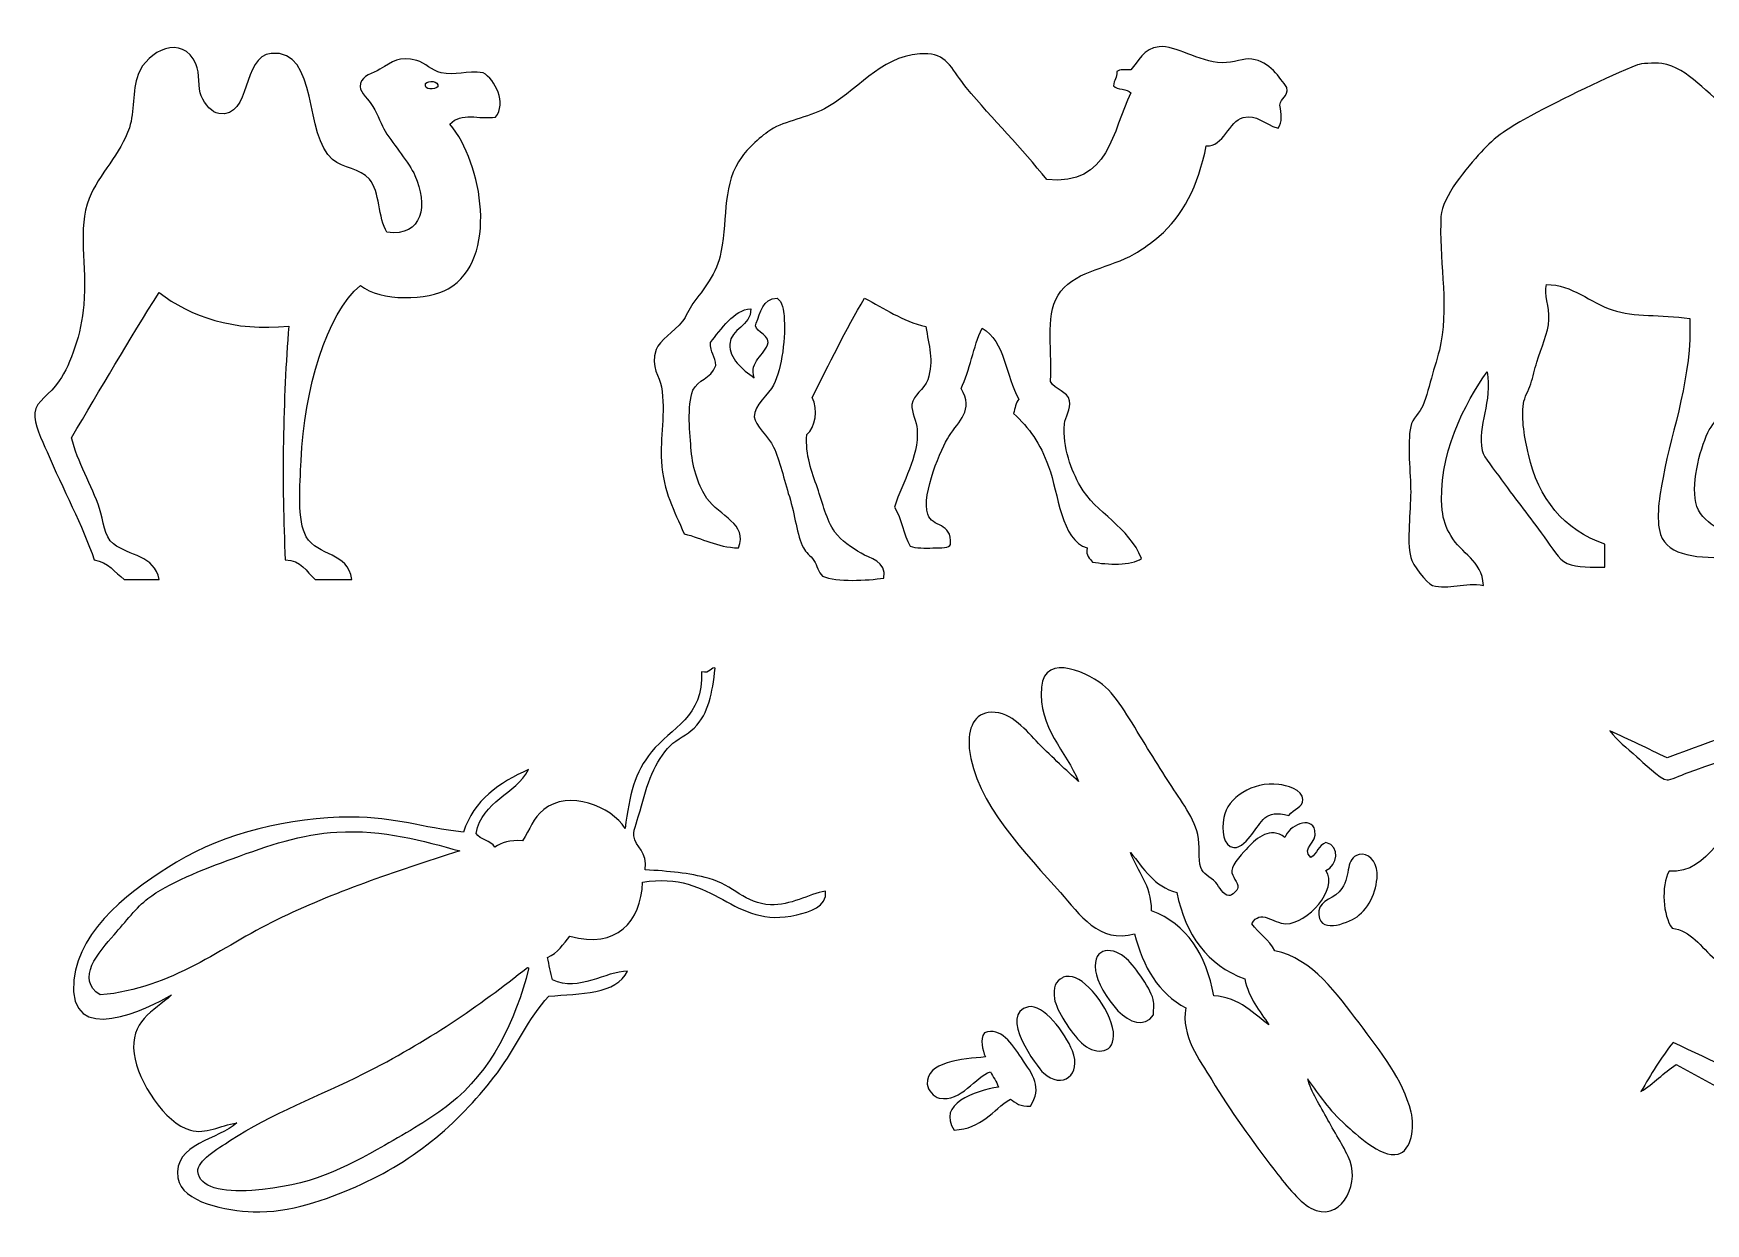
# Model space of a CAD drawing. Header units: centimetres. Extents: x -66 to 65, y -66 to 66.
# Drawn here: x 25.62 to 41.07, y -59.41 to -48.41 of the extents above; entities that cross this region are included whole.
import ezdxf

# ---------------------------------------------------------------- set-up
doc = ezdxf.new("R2010")
doc.units = ezdxf.units.CM
doc.header["$MEASUREMENT"] = 0
doc.layers.add('Layer 1', color=7, linetype='Continuous')

msp = doc.modelspace()

# ---------------------------------------------------------------- linework, layer by layer
at = {"layer": 'Layer 1'}
for points, knots in [([(28.88698, -50.24642), (29.22356, -50.29071), (29.26621, -49.99099), (29.14595, -49.72289), (29.14595, -49.72289), (29.09012, -49.59824), (28.95688, -49.44936), (28.87078, -49.31379), (28.87078, -49.31379), (28.83771, -49.26167), (28.80432, -49.16115), (28.75749, -49.08474), (28.75749, -49.08474), (28.69005, -48.97475), (28.62538, -48.95536), (28.64417, -48.87194), (28.64417, -48.87194), (28.66071, -48.79849), (28.75453, -48.77947), (28.82226, -48.74108), (28.82226, -48.74108), (28.94352, -48.67221), (28.99612, -48.61614), (29.16222, -48.65927), (29.16222, -48.65927), (29.244, -48.68049), (29.29766, -48.75375), (29.38878, -48.77383), (29.38878, -48.77383), (29.5175, -48.80206), (29.62172, -48.75317), (29.7774, -48.77383), (29.7774, -48.77383), (29.88625, -48.83688), (29.996, -49.05291), (29.89077, -49.18285), (29.89077, -49.18285), (29.7376, -49.20751), (29.57539, -49.12993), (29.46982, -49.24836), (29.46982, -49.24836), (29.77073, -49.60616), (29.92522, -50.4969), (29.4536, -50.77008), (29.4536, -50.77008), (29.27554, -50.87324), (28.82109, -50.89311), (28.64416, -50.73743), (28.64416, -50.73743), (28.32555, -51.0027), (28.12325, -51.70057), (28.09361, -52.35742), (28.09361, -52.35742), (28.08361, -52.58224), (28.05689, -52.91476), (28.14219, -53.06095), (28.14219, -53.06095), (28.24842, -53.24267), (28.52975, -53.20163), (28.56314, -53.45372), (28.56314, -53.45372), (28.44979, -53.45372), (28.3365, -53.45372), (28.22315, -53.45372), (28.22315, -53.45372), (28.14235, -53.3826), (28.09768, -53.27507), (27.94793, -53.27364), (27.94793, -53.27364), (27.91248, -52.57043), (27.92639, -51.78068), (27.98034, -51.11374), (27.98034, -51.11374), (27.47538, -51.16713), (27.06491, -51.02436), (26.78236, -50.80285), (26.78236, -50.80285), (26.50362, -51.24111), (26.24047, -51.69503), (25.97295, -52.14466), (25.97295, -52.14466), (26.02597, -52.3681), (26.16009, -52.58649), (26.23192, -52.79911), (26.23192, -52.79911), (26.27058, -52.91383), (26.26997, -53.05554), (26.36146, -53.12643), (26.36146, -53.12643), (26.50582, -53.2384), (26.73992, -53.23142), (26.78236, -53.45369), (26.78236, -53.45369), (26.67449, -53.45369), (26.56654, -53.45369), (26.45864, -53.45369), (26.45864, -53.45369), (26.37114, -53.38937), (26.3151, -53.29322), (26.18345, -53.27361), (26.18345, -53.27361), (26.07404, -52.96114), (25.89463, -52.61922), (25.74631, -52.27547), (25.74631, -52.27547), (25.69786, -52.16339), (25.62084, -52.01782), (25.63296, -51.91553), (25.63296, -51.91553), (25.64622, -51.80242), (25.77412, -51.74773), (25.85963, -51.62094), (25.85963, -51.62094), (25.96763, -51.46087), (26.06328, -51.18345), (26.0863, -50.91739), (26.0863, -50.91739), (26.11731, -50.55729), (26.02571, -50.2104), (26.13485, -49.93557), (26.13485, -49.93557), (26.22595, -49.70618), (26.42735, -49.52512), (26.50715, -49.28104), (26.50715, -49.28104), (26.5561, -49.13174), (26.53107, -48.942), (26.58811, -48.79013), (26.58811, -48.79013), (26.67148, -48.56812), (26.99985, -48.40995), (27.12238, -48.69197), (27.12238, -48.69197), (27.15924, -48.77685), (27.14289, -48.91769), (27.17098, -48.9865), (27.17098, -48.9865), (27.2049, -49.07003), (27.27396, -49.14186), (27.33285, -49.15009), (27.33285, -49.15009), (27.64294, -49.19367), (27.54047, -48.6196), (27.81847, -48.59383), (27.81847, -48.59383), (28.26117, -48.55269), (28.12041, -49.36517), (28.3851, -49.57562), (28.3851, -49.57562), (28.48387, -49.65412), (28.6404, -49.65687), (28.72514, -49.75567), (28.72514, -49.75567), (28.82319, -49.86984), (28.80652, -50.11561), (28.88698, -50.24642)], [0, 0, 0, 0, 0.025, 0.025, 0.025, 0.025, 0.05, 0.05, 0.05, 0.05, 0.075, 0.075, 0.075, 0.075, 0.1, 0.1, 0.1, 0.1, 0.125, 0.125, 0.125, 0.125, 0.15, 0.15, 0.15, 0.15, 0.175, 0.175, 0.175, 0.175, 0.2, 0.2, 0.2, 0.2, 0.225, 0.225, 0.225, 0.225, 0.25, 0.25, 0.25, 0.25, 0.275, 0.275, 0.275, 0.275, 0.3, 0.3, 0.3, 0.3, 0.325, 0.325, 0.325, 0.325, 0.35, 0.35, 0.35, 0.35, 0.375, 0.375, 0.375, 0.375, 0.4, 0.4, 0.4, 0.4, 0.425, 0.425, 0.425, 0.425, 0.45, 0.45, 0.45, 0.45, 0.475, 0.475, 0.475, 0.475, 0.5, 0.5, 0.5, 0.5, 0.525, 0.525, 0.525, 0.525, 0.55, 0.55, 0.55, 0.55, 0.575, 0.575, 0.575, 0.575, 0.6, 0.6, 0.6, 0.6, 0.625, 0.625, 0.625, 0.625, 0.65, 0.65, 0.65, 0.65, 0.675, 0.675, 0.675, 0.675, 0.7, 0.7, 0.7, 0.7, 0.725, 0.725, 0.725, 0.725, 0.75, 0.75, 0.75, 0.75, 0.775, 0.775, 0.775, 0.775, 0.8, 0.8, 0.8, 0.8, 0.825, 0.825, 0.825, 0.825, 0.85, 0.85, 0.85, 0.85, 0.875, 0.875, 0.875, 0.875, 0.9, 0.9, 0.9, 0.9, 0.925, 0.925, 0.925, 0.925, 0.95, 0.95, 0.95, 0.95, 1, 1, 1, 1]), ([(37.20337, -48.90906), (37.21739, -48.99963), (37.14418, -49.00185), (37.1386, -49.07265), (37.1386, -49.07265), (37.1513, -49.15385), (37.16429, -49.22587), (37.12249, -49.28543), (37.12249, -49.28543), (36.98663, -49.24741), (36.93096, -49.15446), (36.79864, -49.18722), (36.79864, -49.18722), (36.66757, -49.21974), (36.61782, -49.46059), (36.4587, -49.44905), (36.4587, -49.44905), (36.38425, -49.81619), (36.24164, -50.10117), (36.02161, -50.28352), (36.02161, -50.28352), (35.95877, -50.3357), (35.87228, -50.40213), (35.79494, -50.44719), (35.79494, -50.44719), (35.57624, -50.57464), (35.26776, -50.59684), (35.11496, -50.79083), (35.11496, -50.79083), (34.96026, -50.98731), (35.03918, -51.27261), (35.01791, -51.62533), (35.01791, -51.62533), (35.064, -51.70391), (35.17692, -51.71473), (35.19595, -51.80535), (35.19595, -51.80535), (35.2118, -51.8806), (35.15248, -51.95275), (35.14737, -52.01805), (35.14737, -52.01805), (35.13046, -52.23329), (35.2132, -52.45125), (35.29305, -52.59077), (35.29305, -52.59077), (35.43767, -52.84339), (35.74784, -52.96944), (35.85968, -53.26165), (35.85968, -53.26165), (35.76292, -53.33031), (35.54535, -53.31705), (35.40642, -53.29438), (35.40642, -53.29438), (35.38443, -53.2566), (35.34125, -53.24017), (35.35784, -53.16349), (35.35784, -53.16349), (35.11479, -53.09158), (35.09365, -52.66457), (35.0016, -52.4108), (35.0016, -52.4108), (34.9226, -52.19307), (34.82338, -52.05652), (34.67791, -51.91984), (34.67791, -51.91984), (34.69214, -51.87436), (34.6981, -51.82036), (34.72641, -51.78898), (34.72641, -51.78898), (34.60393, -51.58006), (34.60047, -51.25092), (34.38647, -51.13443), (34.38647, -51.13443), (34.30553, -51.3036), (34.27511, -51.52371), (34.19219, -51.69077), (34.19219, -51.69077), (34.31694, -51.89511), (34.16965, -51.98689), (34.07895, -52.13262), (34.07895, -52.13262), (34.01624, -52.23319), (33.82405, -52.66258), (33.88464, -52.8526), (33.88464, -52.8526), (33.92568, -52.98129), (34.10927, -52.91938), (34.09496, -53.13078), (34.09496, -53.13078), (34.09091, -53.16306), (34.00384, -53.16184), (33.93306, -53.16348), (33.93306, -53.16348), (33.86022, -53.16517), (33.77272, -53.16785), (33.72274, -53.1471), (33.72274, -53.1471), (33.66056, -53.04082), (33.64352, -52.889), (33.57701, -52.78716), (33.57701, -52.78716), (33.65363, -52.53546), (33.80093, -52.34012), (33.78743, -52.06715), (33.78743, -52.06715), (33.78402, -51.99857), (33.73105, -51.91065), (33.73893, -51.83813), (33.73893, -51.83813), (33.74867, -51.74844), (33.85207, -51.70417), (33.88464, -51.60895), (33.88464, -51.60895), (33.94555, -51.43065), (33.89197, -51.29322), (33.86842, -51.11815), (33.86842, -51.11815), (33.64294, -51.06785), (33.48639, -50.94792), (33.30179, -50.85632), (33.30179, -50.85632), (33.12484, -51.14646), (32.97622, -51.46539), (32.81609, -51.77263), (32.81609, -51.77263), (32.87835, -51.88807), (32.84236, -52.04753), (32.76751, -52.1163), (32.76751, -52.1163), (32.75119, -52.30423), (32.81572, -52.46428), (32.86464, -52.60721), (32.86464, -52.60721), (32.91398, -52.75138), (32.94806, -52.90352), (33.02662, -53.01623), (33.02662, -53.01623), (33.08562, -53.10113), (33.1832, -53.16027), (33.26945, -53.21258), (33.26945, -53.21258), (33.34655, -53.25944), (33.50456, -53.28574), (33.47993, -53.44168), (33.47993, -53.44168), (33.32433, -53.46621), (33.04533, -53.47867), (32.91325, -53.4253), (32.91325, -53.4253), (32.87131, -53.38725), (32.86504, -53.32582), (32.83229, -53.27806), (32.83229, -53.27806), (32.80022, -53.23118), (32.7571, -53.20689), (32.73516, -53.16355), (32.73516, -53.16355), (32.67573, -53.04563), (32.65854, -52.85684), (32.6057, -52.68899), (32.6057, -52.68899), (32.55556, -52.53019), (32.5173, -52.354), (32.45991, -52.23089), (32.45991, -52.23089), (32.41623, -52.13704), (32.28581, -52.02457), (32.28187, -51.95263), (32.28187, -51.95263), (32.276, -51.84651), (32.41914, -51.73919), (32.45991, -51.6581), (32.45991, -51.6581), (32.53979, -51.4998), (32.57236, -51.20886), (32.55701, -51.01998), (32.55701, -51.01998), (32.55341, -50.97558), (32.54143, -50.88441), (32.49232, -50.85634), (32.49232, -50.85634), (32.35569, -50.86007), (32.34354, -50.98969), (32.29798, -51.08542), (32.29798, -51.08542), (32.2653, -51.15755), (32.40519, -51.17977), (32.41135, -51.26544), (32.41135, -51.26544), (32.37934, -51.38501), (32.23024, -51.43914), (32.28186, -51.5927), (32.28186, -51.5927), (32.17134, -51.51557), (32.04979, -51.41075), (32.05519, -51.28181), (32.05519, -51.28181), (32.06135, -51.13362), (32.25598, -51.11589), (32.24942, -50.95452), (32.24942, -50.95452), (32.09337, -50.96053), (31.97362, -51.1447), (31.87707, -51.26543), (31.87707, -51.26543), (31.87188, -51.35798), (31.92459, -51.39187), (31.92573, -51.47813), (31.92573, -51.47813), (31.88234, -51.60542), (31.75579, -51.60645), (31.7152, -51.70718), (31.7152, -51.70718), (31.65808, -51.84886), (31.68713, -52.11723), (31.69903, -52.26355), (31.69903, -52.26355), (31.713, -52.43638), (31.77134, -52.60137), (31.84474, -52.7053), (31.84474, -52.7053), (31.95917, -52.86765), (32.22481, -52.94094), (32.13613, -53.16351), (32.13613, -53.16351), (31.93269, -53.15645), (31.80368, -53.07411), (31.63427, -53.03259), (31.63427, -53.03259), (31.53979, -52.81444), (31.44329, -52.65016), (31.42379, -52.36174), (31.42379, -52.36174), (31.40977, -52.15261), (31.46353, -51.91229), (31.42379, -51.67448), (31.42379, -51.67448), (31.40826, -51.58092), (31.31864, -51.49504), (31.37529, -51.33084), (31.37529, -51.33084), (31.40519, -51.24398), (31.53978, -51.16585), (31.61807, -51.06901), (31.61807, -51.06901), (31.6526, -51.02633), (31.67517, -50.96003), (31.71523, -50.90542), (31.71523, -50.90542), (31.80839, -50.77858), (31.93745, -50.62769), (31.97423, -50.43081), (31.97423, -50.43081), (32.03863, -50.08733), (31.98399, -49.79906), (32.16857, -49.54723), (32.16857, -49.54723), (32.23993, -49.44992), (32.37116, -49.33411), (32.45996, -49.28542), (32.45996, -49.28542), (32.60458, -49.20615), (32.80503, -49.18181), (32.96187, -49.08907), (32.96187, -49.08907), (33.28937, -48.89542), (33.47757, -48.58713), (33.88468, -48.59808), (33.88468, -48.59808), (34.06999, -48.60313), (34.1204, -48.76487), (34.24078, -48.90904), (34.24078, -48.90904), (34.48867, -49.20598), (34.75354, -49.47324), (34.98558, -49.75986), (34.98558, -49.75986), (35.56729, -49.81884), (35.58695, -49.30967), (35.7625, -48.95809), (35.7625, -48.95809), (35.72919, -48.91552), (35.6341, -48.93523), (35.60068, -48.89263), (35.60068, -48.89263), (35.60322, -48.84059), (35.63738, -48.82061), (35.63309, -48.76179), (35.63309, -48.76179), (35.65664, -48.73636), (35.71593, -48.74732), (35.76252, -48.74536), (35.76252, -48.74536), (35.82959, -48.67204), (35.87756, -48.54774), (36.02165, -48.53269), (36.02165, -48.53269), (36.17979, -48.51607), (36.37921, -48.67374), (36.60447, -48.67996), (36.60447, -48.67996), (36.71292, -48.68282), (36.80775, -48.63755), (36.87964, -48.6472), (36.87964, -48.6472), (37.04277, -48.669), (37.1387, -48.82151), (37.20337, -48.90906)], [0, 0, 0, 0, 0.01282051, 0.01282051, 0.01282051, 0.01282051, 0.02564103, 0.02564103, 0.02564103, 0.02564103, 0.03846154, 0.03846154, 0.03846154, 0.03846154, 0.05128205, 0.05128205, 0.05128205, 0.05128205, 0.06410256, 0.06410256, 0.06410256, 0.06410256, 0.07692308, 0.07692308, 0.07692308, 0.07692308, 0.08974359, 0.08974359, 0.08974359, 0.08974359, 0.1025641, 0.1025641, 0.1025641, 0.1025641, 0.11538462, 0.11538462, 0.11538462, 0.11538462, 0.12820513, 0.12820513, 0.12820513, 0.12820513, 0.14102564, 0.14102564, 0.14102564, 0.14102564, 0.15384615, 0.15384615, 0.15384615, 0.15384615, 0.16666667, 0.16666667, 0.16666667, 0.16666667, 0.17948718, 0.17948718, 0.17948718, 0.17948718, 0.19230769, 0.19230769, 0.19230769, 0.19230769, 0.20512821, 0.20512821, 0.20512821, 0.20512821, 0.21794872, 0.21794872, 0.21794872, 0.21794872, 0.23076923, 0.23076923, 0.23076923, 0.23076923, 0.24358974, 0.24358974, 0.24358974, 0.24358974, 0.25641026, 0.25641026, 0.25641026, 0.25641026, 0.26923077, 0.26923077, 0.26923077, 0.26923077, 0.28205128, 0.28205128, 0.28205128, 0.28205128, 0.29487179, 0.29487179, 0.29487179, 0.29487179, 0.30769231, 0.30769231, 0.30769231, 0.30769231, 0.32051282, 0.32051282, 0.32051282, 0.32051282, 0.33333333, 0.33333333, 0.33333333, 0.33333333, 0.34615385, 0.34615385, 0.34615385, 0.34615385, 0.35897436, 0.35897436, 0.35897436, 0.35897436, 0.37179487, 0.37179487, 0.37179487, 0.37179487, 0.38461538, 0.38461538, 0.38461538, 0.38461538, 0.3974359, 0.3974359, 0.3974359, 0.3974359, 0.41025641, 0.41025641, 0.41025641, 0.41025641, 0.42307692, 0.42307692, 0.42307692, 0.42307692, 0.43589744, 0.43589744, 0.43589744, 0.43589744, 0.44871795, 0.44871795, 0.44871795, 0.44871795, 0.46153846, 0.46153846, 0.46153846, 0.46153846, 0.47435897, 0.47435897, 0.47435897, 0.47435897, 0.48717949, 0.48717949, 0.48717949, 0.48717949, 0.5, 0.5, 0.5, 0.5, 0.51282051, 0.51282051, 0.51282051, 0.51282051, 0.52564103, 0.52564103, 0.52564103, 0.52564103, 0.53846154, 0.53846154, 0.53846154, 0.53846154, 0.55128205, 0.55128205, 0.55128205, 0.55128205, 0.56410256, 0.56410256, 0.56410256, 0.56410256, 0.57692308, 0.57692308, 0.57692308, 0.57692308, 0.58974359, 0.58974359, 0.58974359, 0.58974359, 0.6025641, 0.6025641, 0.6025641, 0.6025641, 0.61538462, 0.61538462, 0.61538462, 0.61538462, 0.62820513, 0.62820513, 0.62820513, 0.62820513, 0.64102564, 0.64102564, 0.64102564, 0.64102564, 0.65384615, 0.65384615, 0.65384615, 0.65384615, 0.66666667, 0.66666667, 0.66666667, 0.66666667, 0.67948718, 0.67948718, 0.67948718, 0.67948718, 0.69230769, 0.69230769, 0.69230769, 0.69230769, 0.70512821, 0.70512821, 0.70512821, 0.70512821, 0.71794872, 0.71794872, 0.71794872, 0.71794872, 0.73076923, 0.73076923, 0.73076923, 0.73076923, 0.74358974, 0.74358974, 0.74358974, 0.74358974, 0.75641026, 0.75641026, 0.75641026, 0.75641026, 0.76923077, 0.76923077, 0.76923077, 0.76923077, 0.78205128, 0.78205128, 0.78205128, 0.78205128, 0.79487179, 0.79487179, 0.79487179, 0.79487179, 0.80769231, 0.80769231, 0.80769231, 0.80769231, 0.82051282, 0.82051282, 0.82051282, 0.82051282, 0.83333333, 0.83333333, 0.83333333, 0.83333333, 0.84615385, 0.84615385, 0.84615385, 0.84615385, 0.85897436, 0.85897436, 0.85897436, 0.85897436, 0.87179487, 0.87179487, 0.87179487, 0.87179487, 0.88461538, 0.88461538, 0.88461538, 0.88461538, 0.8974359, 0.8974359, 0.8974359, 0.8974359, 0.91025641, 0.91025641, 0.91025641, 0.91025641, 0.92307692, 0.92307692, 0.92307692, 0.92307692, 0.93589744, 0.93589744, 0.93589744, 0.93589744, 0.94871795, 0.94871795, 0.94871795, 0.94871795, 0.96153846, 0.96153846, 0.96153846, 0.96153846, 0.97435897, 0.97435897, 0.97435897, 0.97435897, 1, 1, 1, 1]), ([(43.22367, -49.04725), (43.27484, -48.99433), (43.38827, -49.01362), (43.49272, -49.01362), (43.49272, -49.01362), (43.60086, -49.01362), (43.72312, -49.00309), (43.79543, -49.01362), (43.79543, -49.01362), (43.85811, -49.02275), (43.93135, -49.06249), (44.00839, -49.08088), (44.00839, -49.08088), (44.19262, -49.12488), (44.54626, -49.16917), (44.49049, -49.4396), (44.49049, -49.4396), (44.44339, -49.66788), (43.93039, -49.57314), (43.78424, -49.73109), (43.78424, -49.73109), (43.7055, -49.81623), (43.66311, -50.00417), (43.62729, -50.15712), (43.62729, -50.15712), (43.56329, -50.43017), (43.48807, -50.67729), (43.30212, -50.82972), (43.30212, -50.82972), (43.24322, -50.87806), (43.11125, -50.96704), (42.99949, -50.98672), (42.99949, -50.98672), (42.77441, -51.02622), (42.49006, -50.96447), (42.24836, -50.98672), (42.24836, -50.98672), (42.12152, -50.99834), (42.02413, -51.05213), (41.91207, -51.03149), (41.91207, -51.03149), (41.83608, -51.49491), (41.8582, -52.12806), (42.00179, -52.56734), (42.00179, -52.56734), (42.03817, -52.67878), (42.08315, -52.81782), (42.1363, -52.86997), (42.1363, -52.86997), (42.27256, -53.00393), (42.56421, -52.92286), (42.55103, -53.22875), (42.55103, -53.22875), (42.36524, -53.19345), (42.22117, -53.27733), (42.05774, -53.22875), (42.05774, -53.22875), (41.95585, -53.19843), (41.81917, -52.91641), (41.77755, -52.80274), (41.77755, -52.80274), (41.59054, -52.29204), (41.61322, -51.4967), (41.36274, -51.0988), (41.36274, -51.0988), (41.31702, -51.22884), (41.3063, -51.35703), (41.28424, -51.49115), (41.28424, -51.49115), (41.26392, -51.615), (41.2618, -51.76166), (41.21698, -51.89472), (41.21698, -51.89472), (41.19269, -51.9669), (41.12493, -52.03), (41.09371, -52.09646), (41.09371, -52.09646), (41.01531, -52.26315), (40.93078, -52.59824), (40.99282, -52.78033), (40.99282, -52.78033), (41.06119, -52.98102), (41.31434, -52.9671), (41.31791, -53.25116), (41.31791, -53.25116), (41.01179, -53.25777), (40.72501, -53.24589), (40.6565, -53.03817), (40.6565, -53.03817), (40.61052, -52.89871), (40.6474, -52.67651), (40.67891, -52.51125), (40.67891, -52.51125), (40.7667, -52.05167), (40.95125, -51.57611), (40.92555, -51.04273), (40.92555, -51.04273), (40.65205, -51.00291), (40.41898, -51.03564), (40.20808, -50.96425), (40.20808, -50.96425), (40.00718, -50.8962), (39.84004, -50.73139), (39.60274, -50.72882), (39.60274, -50.72882), (39.57308, -50.82624), (39.63282, -50.92967), (39.62518, -51.05394), (39.62518, -51.05394), (39.61745, -51.17927), (39.5539, -51.314), (39.51308, -51.44629), (39.51308, -51.44629), (39.49337, -51.51016), (39.47823, -51.58353), (39.45701, -51.64809), (39.45701, -51.64809), (39.43627, -51.71135), (39.39856, -51.77112), (39.38978, -51.82745), (39.38978, -51.82745), (39.36697, -51.97308), (39.40261, -52.15561), (39.4346, -52.29825), (39.4346, -52.29825), (39.52607, -52.70632), (39.76393, -52.9991), (40.14083, -53.12785), (40.14083, -53.12785), (40.14083, -53.19881), (40.14083, -53.26983), (40.14083, -53.34084), (40.14083, -53.34084), (40.03084, -53.33944), (39.88289, -53.34753), (39.7933, -53.30718), (39.7933, -53.30718), (39.70998, -53.26969), (39.65752, -53.16756), (39.58026, -53.06059), (39.58026, -53.06059), (39.43731, -52.86239), (39.33915, -52.7473), (39.18796, -52.53367), (39.18796, -52.53367), (39.11729, -52.43384), (39.02397, -52.33301), (39.00857, -52.26467), (39.00857, -52.26467), (38.95626, -52.03197), (39.10686, -51.80908), (39.05339, -51.53601), (39.05339, -51.53601), (38.85392, -51.81189), (38.58825, -52.3219), (38.63866, -52.814), (38.63866, -52.814), (38.64766, -52.90216), (38.67591, -52.9773), (38.71711, -53.04937), (38.71711, -53.04937), (38.81535, -53.22127), (39.00537, -53.27363), (39.01977, -53.509), (39.01977, -53.509), (38.85017, -53.47606), (38.69658, -53.55292), (38.54894, -53.509), (38.54894, -53.509), (38.49452, -53.49278), (38.36164, -53.31318), (38.3472, -53.25114), (38.3472, -53.25114), (38.31018, -53.09263), (38.3472, -52.82852), (38.3472, -52.64577), (38.3472, -52.64577), (38.3472, -52.47959), (38.31415, -52.19844), (38.3472, -52.04043), (38.3472, -52.04043), (38.36188, -51.9701), (38.43496, -51.90809), (38.45928, -51.84985), (38.45928, -51.84985), (38.49405, -51.76645), (38.52088, -51.65578), (38.54895, -51.55838), (38.54895, -51.55838), (38.57689, -51.46133), (38.61081, -51.35777), (38.6274, -51.26689), (38.6274, -51.26689), (38.69746, -50.8833), (38.60642, -50.47711), (38.6274, -50.10103), (38.6274, -50.10103), (38.63788, -49.91423), (38.87021, -49.65169), (38.99739, -49.50688), (38.99739, -49.50688), (39.11767, -49.36983), (39.27245, -49.26844), (39.45697, -49.17059), (39.45697, -49.17059), (39.7506, -49.01486), (40.16288, -48.81195), (40.44347, -48.69974), (40.44347, -48.69974), (40.46974, -48.68924), (40.59619, -48.6777), (40.6677, -48.68852), (40.6677, -48.68852), (40.92247, -48.72707), (41.08053, -48.98311), (41.31789, -49.12572), (41.31789, -49.12572), (41.38033, -49.16324), (41.49656, -49.18732), (41.57573, -49.23782), (41.57573, -49.23782), (41.65857, -49.29063), (41.7402, -49.39985), (41.82235, -49.49563), (41.82235, -49.49563), (42.02925, -49.73701), (42.275, -50.13042), (42.58467, -50.24676), (42.58467, -50.24676), (42.98718, -50.39797), (43.15805, -50.01633), (43.17879, -49.64137), (43.17879, -49.64137), (43.18279, -49.56967), (43.15619, -49.48619), (43.16757, -49.41716), (43.16757, -49.41716), (43.1781, -49.35355), (43.2525, -49.30048), (43.25729, -49.24904), (43.25729, -49.24904), (43.26497, -49.16705), (43.18068, -49.11139), (43.22367, -49.04725)], [0, 0, 0, 0, 0.01612903, 0.01612903, 0.01612903, 0.01612903, 0.03225806, 0.03225806, 0.03225806, 0.03225806, 0.0483871, 0.0483871, 0.0483871, 0.0483871, 0.06451613, 0.06451613, 0.06451613, 0.06451613, 0.08064516, 0.08064516, 0.08064516, 0.08064516, 0.09677419, 0.09677419, 0.09677419, 0.09677419, 0.11290323, 0.11290323, 0.11290323, 0.11290323, 0.12903226, 0.12903226, 0.12903226, 0.12903226, 0.14516129, 0.14516129, 0.14516129, 0.14516129, 0.16129032, 0.16129032, 0.16129032, 0.16129032, 0.17741935, 0.17741935, 0.17741935, 0.17741935, 0.19354839, 0.19354839, 0.19354839, 0.19354839, 0.20967742, 0.20967742, 0.20967742, 0.20967742, 0.22580645, 0.22580645, 0.22580645, 0.22580645, 0.24193548, 0.24193548, 0.24193548, 0.24193548, 0.25806452, 0.25806452, 0.25806452, 0.25806452, 0.27419355, 0.27419355, 0.27419355, 0.27419355, 0.29032258, 0.29032258, 0.29032258, 0.29032258, 0.30645161, 0.30645161, 0.30645161, 0.30645161, 0.32258065, 0.32258065, 0.32258065, 0.32258065, 0.33870968, 0.33870968, 0.33870968, 0.33870968, 0.35483871, 0.35483871, 0.35483871, 0.35483871, 0.37096774, 0.37096774, 0.37096774, 0.37096774, 0.38709677, 0.38709677, 0.38709677, 0.38709677, 0.40322581, 0.40322581, 0.40322581, 0.40322581, 0.41935484, 0.41935484, 0.41935484, 0.41935484, 0.43548387, 0.43548387, 0.43548387, 0.43548387, 0.4516129, 0.4516129, 0.4516129, 0.4516129, 0.46774194, 0.46774194, 0.46774194, 0.46774194, 0.48387097, 0.48387097, 0.48387097, 0.48387097, 0.5, 0.5, 0.5, 0.5, 0.51612903, 0.51612903, 0.51612903, 0.51612903, 0.53225806, 0.53225806, 0.53225806, 0.53225806, 0.5483871, 0.5483871, 0.5483871, 0.5483871, 0.56451613, 0.56451613, 0.56451613, 0.56451613, 0.58064516, 0.58064516, 0.58064516, 0.58064516, 0.59677419, 0.59677419, 0.59677419, 0.59677419, 0.61290323, 0.61290323, 0.61290323, 0.61290323, 0.62903226, 0.62903226, 0.62903226, 0.62903226, 0.64516129, 0.64516129, 0.64516129, 0.64516129, 0.66129032, 0.66129032, 0.66129032, 0.66129032, 0.67741935, 0.67741935, 0.67741935, 0.67741935, 0.69354839, 0.69354839, 0.69354839, 0.69354839, 0.70967742, 0.70967742, 0.70967742, 0.70967742, 0.72580645, 0.72580645, 0.72580645, 0.72580645, 0.74193548, 0.74193548, 0.74193548, 0.74193548, 0.75806452, 0.75806452, 0.75806452, 0.75806452, 0.77419355, 0.77419355, 0.77419355, 0.77419355, 0.79032258, 0.79032258, 0.79032258, 0.79032258, 0.80645161, 0.80645161, 0.80645161, 0.80645161, 0.82258065, 0.82258065, 0.82258065, 0.82258065, 0.83870968, 0.83870968, 0.83870968, 0.83870968, 0.85483871, 0.85483871, 0.85483871, 0.85483871, 0.87096774, 0.87096774, 0.87096774, 0.87096774, 0.88709677, 0.88709677, 0.88709677, 0.88709677, 0.90322581, 0.90322581, 0.90322581, 0.90322581, 0.91935484, 0.91935484, 0.91935484, 0.91935484, 0.93548387, 0.93548387, 0.93548387, 0.93548387, 0.9516129, 0.9516129, 0.9516129, 0.9516129, 0.96774194, 0.96774194, 0.96774194, 0.96774194, 1, 1, 1, 1]), ([(29.24317, -48.87194), (29.22788, -48.93851), (29.33083, -48.92872), (29.35644, -48.9047), (29.35644, -48.9047), (29.37167, -48.8382), (29.2688, -48.84794), (29.24317, -48.87194)], [0, 0, 0, 0, 0.33333333, 0.33333333, 0.33333333, 0.33333333, 1, 1, 1, 1]), ([(37.39781, -58.06991), (37.42556, -58.18913), (37.50989, -58.31285), (37.58297, -58.44945), (37.58297, -58.44945), (37.65062, -58.57579), (37.74421, -58.71409), (37.78662, -58.82899), (37.78662, -58.82899), (37.87385, -59.06513), (37.68724, -59.40549), (37.4256, -59.26404), (37.4256, -59.26404), (37.30979, -59.20144), (37.17988, -59.02763), (37.0831, -58.90302), (37.0831, -58.90302), (36.88715, -58.65074), (36.67966, -58.36092), (36.50919, -58.07913), (36.50919, -58.07913), (36.39431, -57.88932), (36.22466, -57.67207), (36.26847, -57.41264), (36.26847, -57.41264), (36.01582, -57.27961), (35.87458, -57.03511), (35.79635, -56.72761), (35.79635, -56.72761), (35.46866, -56.82408), (35.28541, -56.54656), (35.11137, -56.34807), (35.11137, -56.34807), (34.8149, -56.01012), (34.31561, -55.51556), (34.26894, -55.01507), (34.26894, -55.01507), (34.25158, -54.82843), (34.31519, -54.68696), (34.47259, -54.6818), (34.47259, -54.6818), (34.66436, -54.67556), (34.79573, -54.85677), (34.9077, -54.96877), (34.9077, -54.96877), (35.04449, -55.10561), (35.16308, -55.21708), (35.27796, -55.32056), (35.27796, -55.32056), (35.16644, -55.04542), (34.90532, -54.82679), (34.93546, -54.4504), (34.93546, -54.4504), (34.96218, -54.11681), (35.39697, -54.32663), (35.52794, -54.4504), (35.52794, -54.4504), (35.66521, -54.58015), (35.78752, -54.81018), (35.91669, -55.01507), (35.91669, -55.01507), (35.97887, -55.11368), (36.04096, -55.2148), (36.10185, -55.31127), (36.10185, -55.31127), (36.19739, -55.46285), (36.33423, -55.63126), (36.37956, -55.81117), (36.37956, -55.81117), (36.40504, -55.91227), (36.38043, -56.03361), (36.40731, -56.11666), (36.40731, -56.11666), (36.42797, -56.18042), (36.48989, -56.19328), (36.54616, -56.25551), (36.54616, -56.25551), (36.57976, -56.29263), (36.61736, -56.37529), (36.66652, -56.37584), (36.66652, -56.37584), (36.69758, -56.37618), (36.74605, -56.32692), (36.74981, -56.30178), (36.74981, -56.30178), (36.75703, -56.25397), (36.69081, -56.20044), (36.69425, -56.14441), (36.69425, -56.14441), (36.69811, -56.08266), (36.80561, -55.96973), (36.84236, -55.9315), (36.84236, -55.9315), (36.9298, -55.84054), (37.04784, -55.73327), (37.18486, -55.83895), (37.18486, -55.83895), (37.21865, -55.73044), (37.4283, -55.63003), (37.46257, -55.77415), (37.46257, -55.77415), (37.49146, -55.89544), (37.32861, -55.92949), (37.42558, -56.02408), (37.42558, -56.02408), (37.48268, -55.98863), (37.49472, -55.90811), (37.56443, -55.88523), (37.56443, -55.88523), (37.70154, -55.91849), (37.66846, -56.09899), (37.56443, -56.14442), (37.56443, -56.14442), (37.68193, -56.31584), (37.39261, -56.63856), (37.19412, -56.63504), (37.19412, -56.63504), (37.07321, -56.63292), (36.95996, -56.4946), (36.8794, -56.63504), (36.8794, -56.63504), (36.94197, -56.72672), (37.04193, -56.78112), (37.09231, -56.88499), (37.09231, -56.88499), (37.43828, -56.95791), (37.67341, -57.29118), (37.86989, -57.55148), (37.86989, -57.55148), (38.07304, -57.82059), (38.27235, -58.07033), (38.35125, -58.37534), (38.35125, -58.37534), (38.38686, -58.51292), (38.35321, -58.73491), (38.23089, -58.76415), (38.23089, -58.76415), (38.06754, -58.80323), (37.83319, -58.56764), (37.74953, -58.4957), (37.74953, -58.4957), (37.5835, -58.35277), (37.50299, -58.21381), (37.39777, -58.07914), (37.39777, -58.07914), (37.39781, -58.07605), (37.39781, -58.07298), (37.39781, -58.06991)], [0, 0, 0, 0, 0.02631579, 0.02631579, 0.02631579, 0.02631579, 0.05263158, 0.05263158, 0.05263158, 0.05263158, 0.07894737, 0.07894737, 0.07894737, 0.07894737, 0.10526316, 0.10526316, 0.10526316, 0.10526316, 0.13157895, 0.13157895, 0.13157895, 0.13157895, 0.15789474, 0.15789474, 0.15789474, 0.15789474, 0.18421053, 0.18421053, 0.18421053, 0.18421053, 0.21052632, 0.21052632, 0.21052632, 0.21052632, 0.23684211, 0.23684211, 0.23684211, 0.23684211, 0.26315789, 0.26315789, 0.26315789, 0.26315789, 0.28947368, 0.28947368, 0.28947368, 0.28947368, 0.31578947, 0.31578947, 0.31578947, 0.31578947, 0.34210526, 0.34210526, 0.34210526, 0.34210526, 0.36842105, 0.36842105, 0.36842105, 0.36842105, 0.39473684, 0.39473684, 0.39473684, 0.39473684, 0.42105263, 0.42105263, 0.42105263, 0.42105263, 0.44736842, 0.44736842, 0.44736842, 0.44736842, 0.47368421, 0.47368421, 0.47368421, 0.47368421, 0.5, 0.5, 0.5, 0.5, 0.52631579, 0.52631579, 0.52631579, 0.52631579, 0.55263158, 0.55263158, 0.55263158, 0.55263158, 0.57894737, 0.57894737, 0.57894737, 0.57894737, 0.60526316, 0.60526316, 0.60526316, 0.60526316, 0.63157895, 0.63157895, 0.63157895, 0.63157895, 0.65789474, 0.65789474, 0.65789474, 0.65789474, 0.68421053, 0.68421053, 0.68421053, 0.68421053, 0.71052632, 0.71052632, 0.71052632, 0.71052632, 0.73684211, 0.73684211, 0.73684211, 0.73684211, 0.76315789, 0.76315789, 0.76315789, 0.76315789, 0.78947368, 0.78947368, 0.78947368, 0.78947368, 0.81578947, 0.81578947, 0.81578947, 0.81578947, 0.84210526, 0.84210526, 0.84210526, 0.84210526, 0.86842105, 0.86842105, 0.86842105, 0.86842105, 0.89473684, 0.89473684, 0.89473684, 0.89473684, 0.92105263, 0.92105263, 0.92105263, 0.92105263, 0.94736842, 0.94736842, 0.94736842, 0.94736842, 1, 1, 1, 1]), ([(26.89798, -57.29381), (26.6919, -57.4098), (25.92931, -57.7984), (25.99509, -57.1549), (25.99509, -57.1549), (26.04481, -56.66902), (26.54796, -56.30598), (26.94428, -56.06683), (26.94428, -56.06683), (27.38576, -55.80045), (27.98819, -55.65014), (28.55318, -55.65014), (28.55318, -55.65014), (28.97802, -55.65014), (29.20607, -55.74851), (29.59498, -55.78905), (29.59498, -55.78905), (29.69166, -55.49224), (29.92468, -55.33169), (30.19685, -55.2103), (30.19685, -55.2103), (30.07713, -55.44469), (29.7687, -55.49499), (29.71068, -55.80064), (29.71068, -55.80064), (29.74934, -55.86231), (29.84689, -55.86507), (29.88433, -55.92798), (29.88433, -55.92798), (29.94468, -55.88416), (30.02395, -55.85921), (30.13899, -55.87009), (30.13899, -55.87009), (30.21527, -55.76209), (30.23329, -55.66303), (30.33579, -55.58072), (30.33579, -55.58072), (30.56674, -55.39514), (30.96097, -55.54926), (31.08816, -55.75434), (31.08816, -55.75434), (31.12737, -55.4416), (31.17767, -55.2361), (31.33126, -55.04825), (31.33126, -55.04825), (31.51398, -54.82484), (31.81587, -54.72728), (31.79428, -54.30744), (31.79428, -54.30744), (31.87014, -54.33223), (31.89056, -54.25603), (31.92162, -54.27273), (31.92162, -54.27273), (31.88963, -54.50974), (31.86741, -54.68241), (31.72482, -54.8283), (31.72482, -54.8283), (31.6624, -54.89217), (31.56969, -54.9267), (31.50487, -54.99036), (31.50487, -54.99036), (31.36422, -55.1286), (31.2873, -55.35123), (31.22706, -55.59229), (31.22706, -55.59229), (31.21015, -55.66), (31.16303, -55.76406), (31.16917, -55.82377), (31.16917, -55.82377), (31.17981, -55.92659), (31.30218, -55.97056), (31.27336, -56.1363), (31.27336, -56.1363), (31.49262, -56.15199), (31.67354, -56.16427), (31.86372, -56.21734), (31.86372, -56.21734), (32.08584, -56.27936), (32.19852, -56.44999), (32.43088, -56.46044), (32.43088, -56.46044), (32.61646, -56.46875), (32.78119, -56.36313), (32.9402, -56.3331), (32.9402, -56.3331), (32.9574, -56.4836), (32.79121, -56.52445), (32.67395, -56.55305), (32.67395, -56.55305), (32.08443, -56.69664), (31.91473, -56.13585), (31.2502, -56.25209), (31.2502, -56.25209), (31.2348, -56.61849), (31.0084, -56.87174), (30.57887, -56.74985), (30.57887, -56.74985), (30.51577, -56.82179), (30.46745, -56.90849), (30.37051, -56.94665), (30.37051, -56.94665), (30.38731, -57.0147), (30.39758, -57.08934), (30.41681, -57.15498), (30.41681, -57.15498), (30.6633, -57.2687), (30.90716, -57.07383), (31.11129, -57.07394), (31.11129, -57.07394), (31.00649, -57.28936), (30.67526, -57.27836), (30.38207, -57.30545), (30.38207, -57.30545), (30.19411, -57.50706), (30.08441, -57.77556), (29.90746, -58.01154), (29.90746, -58.01154), (29.57766, -58.45146), (29.15835, -58.82288), (28.59947, -59.06487), (28.59947, -59.06487), (28.32772, -59.18253), (27.9914, -59.31059), (27.65033, -59.29638), (27.65033, -59.29638), (27.41183, -59.28643), (26.98805, -59.21457), (26.95585, -58.98383), (26.95585, -58.98383), (26.91063, -58.66032), (27.34003, -58.63146), (27.49986, -58.47453), (27.49986, -58.47453), (27.34653, -58.49959), (27.21022, -58.58327), (27.07155, -58.54398), (27.07155, -58.54398), (26.83933, -58.47813), (26.58501, -58.09728), (26.55069, -57.83789), (26.55069, -57.83789), (26.51058, -57.53469), (26.72791, -57.44809), (26.89798, -57.29381)], [0, 0, 0, 0, 0.02702703, 0.02702703, 0.02702703, 0.02702703, 0.05405405, 0.05405405, 0.05405405, 0.05405405, 0.08108108, 0.08108108, 0.08108108, 0.08108108, 0.10810811, 0.10810811, 0.10810811, 0.10810811, 0.13513514, 0.13513514, 0.13513514, 0.13513514, 0.16216216, 0.16216216, 0.16216216, 0.16216216, 0.18918919, 0.18918919, 0.18918919, 0.18918919, 0.21621622, 0.21621622, 0.21621622, 0.21621622, 0.24324324, 0.24324324, 0.24324324, 0.24324324, 0.27027027, 0.27027027, 0.27027027, 0.27027027, 0.2972973, 0.2972973, 0.2972973, 0.2972973, 0.32432432, 0.32432432, 0.32432432, 0.32432432, 0.35135135, 0.35135135, 0.35135135, 0.35135135, 0.37837838, 0.37837838, 0.37837838, 0.37837838, 0.40540541, 0.40540541, 0.40540541, 0.40540541, 0.43243243, 0.43243243, 0.43243243, 0.43243243, 0.45945946, 0.45945946, 0.45945946, 0.45945946, 0.48648649, 0.48648649, 0.48648649, 0.48648649, 0.51351351, 0.51351351, 0.51351351, 0.51351351, 0.54054054, 0.54054054, 0.54054054, 0.54054054, 0.56756757, 0.56756757, 0.56756757, 0.56756757, 0.59459459, 0.59459459, 0.59459459, 0.59459459, 0.62162162, 0.62162162, 0.62162162, 0.62162162, 0.64864865, 0.64864865, 0.64864865, 0.64864865, 0.67567568, 0.67567568, 0.67567568, 0.67567568, 0.7027027, 0.7027027, 0.7027027, 0.7027027, 0.72972973, 0.72972973, 0.72972973, 0.72972973, 0.75675676, 0.75675676, 0.75675676, 0.75675676, 0.78378378, 0.78378378, 0.78378378, 0.78378378, 0.81081081, 0.81081081, 0.81081081, 0.81081081, 0.83783784, 0.83783784, 0.83783784, 0.83783784, 0.86486486, 0.86486486, 0.86486486, 0.86486486, 0.89189189, 0.89189189, 0.89189189, 0.89189189, 0.91891892, 0.91891892, 0.91891892, 0.91891892, 0.94594595, 0.94594595, 0.94594595, 0.94594595, 1, 1, 1, 1]), ([(43.49294, -54.27026), (43.4024, -54.48214), (43.23119, -54.69354), (43.11342, -54.90899), (43.11342, -54.90899), (43.11342, -55.05094), (43.11342, -55.19286), (43.11342, -55.33484), (43.11342, -55.33484), (43.31516, -55.32061), (43.50823, -55.29767), (43.70585, -55.27928), (43.70585, -55.27928), (43.84656, -55.09905), (43.96154, -54.89315), (44.09466, -54.70535), (44.09466, -54.70535), (44.40938, -54.60658), (44.72895, -54.46341), (45.02959, -54.38137), (45.02959, -54.38137), (44.76816, -54.54573), (44.49624, -54.69966), (44.22425, -54.85349), (44.22425, -54.85349), (44.1658, -55.01415), (44.08865, -55.15607), (44.01129, -55.2978), (44.01129, -55.2978), (44.30942, -55.39755), (44.56133, -55.54235), (44.77035, -55.75143), (44.77035, -55.75143), (44.97908, -55.96016), (45.21678, -56.25501), (45.18691, -56.6771), (45.18691, -56.6771), (45.14447, -57.27712), (44.60652, -57.53186), (44.15943, -57.76017), (44.15943, -57.76017), (44.16578, -57.98522), (44.20573, -58.1767), (44.21494, -58.39893), (44.21494, -58.39893), (44.38816, -58.49288), (44.58597, -58.57321), (44.77967, -58.65812), (44.77967, -58.65812), (44.83574, -58.68275), (44.92064, -58.6936), (44.94628, -58.75996), (44.94628, -58.75996), (44.6631, -58.70371), (44.37449, -58.65288), (44.08541, -58.60261), (44.08541, -58.60261), (43.97974, -58.36578), (43.87157, -58.13139), (43.77066, -57.88982), (43.77066, -57.88982), (43.54494, -57.89649), (43.3478, -57.87455), (43.1227, -57.88056), (43.1227, -57.88056), (43.08534, -57.95737), (43.06047, -58.03447), (43.0301, -58.12125), (43.0301, -58.12125), (43.00417, -58.19541), (42.94459, -58.29442), (42.94681, -58.36194), (42.94681, -58.36194), (42.94969, -58.44976), (43.05211, -58.57363), (43.09492, -58.65814), (43.09492, -58.65814), (43.14752, -58.76202), (43.19858, -58.8548), (43.24303, -58.94511), (43.24303, -58.94511), (43.20133, -58.95249), (43.15963, -58.88018), (43.11349, -58.83404), (43.11349, -58.83404), (43.0198, -58.74038), (42.95413, -58.67471), (42.84504, -58.56559), (42.84504, -58.56559), (42.80845, -58.52905), (42.72309, -58.46775), (42.71545, -58.42674), (42.71545, -58.42674), (42.70238, -58.35689), (42.75199, -58.2342), (42.77101, -58.14903), (42.77101, -58.14903), (42.79162, -58.05637), (42.82104, -57.97237), (42.83581, -57.88058), (42.83581, -57.88058), (42.80387, -57.81062), (42.73365, -57.77909), (42.65991, -57.75099), (42.65991, -57.75099), (42.52143, -57.84632), (42.40043, -57.99192), (42.2711, -58.12127), (42.2711, -58.12127), (42.14227, -58.25015), (42.02035, -58.38953), (41.90084, -58.51931), (41.90084, -58.51931), (41.53352, -58.32505), (41.16001, -58.13701), (40.79925, -57.93612), (40.79925, -57.93612), (40.68442, -58.01264), (40.59219, -58.11167), (40.47529, -58.18607), (40.47529, -58.18607), (40.56665, -58.02748), (40.66142, -57.87235), (40.77149, -57.73244), (40.77149, -57.73244), (41.13556, -57.90222), (41.50034, -58.07127), (41.85454, -58.25084), (41.85454, -58.25084), (42.02274, -58.06727), (42.1618, -57.85455), (42.3174, -57.65838), (42.3174, -57.65838), (42.11002, -57.49241), (41.93846, -57.29061), (41.85454, -57.00115), (41.85454, -57.00115), (41.76059, -57.03544), (41.68505, -57.13281), (41.54908, -57.14), (41.54908, -57.14), (41.37829, -57.14902), (41.26275, -57.05242), (41.16027, -56.9641), (41.16027, -56.9641), (41.03004, -56.85186), (40.93455, -56.6943), (40.76226, -56.67713), (40.76226, -56.67713), (40.67931, -56.56204), (40.65891, -56.29026), (40.73445, -56.1495), (40.73445, -56.1495), (41.12627, -56.18464), (41.19845, -55.66425), (41.57683, -55.71442), (41.57683, -55.71442), (41.73357, -55.73522), (41.82564, -55.85095), (41.92859, -55.94585), (41.92859, -55.94585), (42.07557, -55.78112), (42.21601, -55.60996), (42.37296, -55.45523), (42.37296, -55.45523), (42.30687, -55.23742), (42.25514, -55.00528), (42.19706, -54.77948), (42.19706, -54.77948), (41.80143, -54.91055), (41.33526, -55.09023), (40.90113, -55.24232), (40.90113, -55.24232), (40.8416, -55.26317), (40.74976, -55.30952), (40.71597, -55.30712), (40.71597, -55.30712), (40.65464, -55.30273), (40.48626, -55.13567), (40.43826, -55.09421), (40.43826, -55.09421), (40.33822, -55.00774), (40.2593, -54.94334), (40.18831, -54.85352), (40.18831, -54.85352), (40.36603, -54.93501), (40.54214, -55.01809), (40.71597, -55.10345), (40.71597, -55.10345), (41.25371, -54.90679), (41.78949, -54.70822), (42.31741, -54.50176), (42.31741, -54.50176), (42.42562, -54.80391), (42.50918, -55.13073), (42.60438, -55.44598), (42.60438, -55.44598), (42.70191, -55.454), (42.75022, -55.41285), (42.81729, -55.39042), (42.81729, -55.39042), (42.86343, -55.16812), (42.92302, -54.95923), (42.9654, -54.73317), (42.9654, -54.73317), (43.14546, -54.58313), (43.32173, -54.42919), (43.49294, -54.27026)], [0, 0, 0, 0, 0.01886792, 0.01886792, 0.01886792, 0.01886792, 0.03773585, 0.03773585, 0.03773585, 0.03773585, 0.05660377, 0.05660377, 0.05660377, 0.05660377, 0.0754717, 0.0754717, 0.0754717, 0.0754717, 0.09433962, 0.09433962, 0.09433962, 0.09433962, 0.11320755, 0.11320755, 0.11320755, 0.11320755, 0.13207547, 0.13207547, 0.13207547, 0.13207547, 0.1509434, 0.1509434, 0.1509434, 0.1509434, 0.16981132, 0.16981132, 0.16981132, 0.16981132, 0.18867925, 0.18867925, 0.18867925, 0.18867925, 0.20754717, 0.20754717, 0.20754717, 0.20754717, 0.22641509, 0.22641509, 0.22641509, 0.22641509, 0.24528302, 0.24528302, 0.24528302, 0.24528302, 0.26415094, 0.26415094, 0.26415094, 0.26415094, 0.28301887, 0.28301887, 0.28301887, 0.28301887, 0.30188679, 0.30188679, 0.30188679, 0.30188679, 0.32075472, 0.32075472, 0.32075472, 0.32075472, 0.33962264, 0.33962264, 0.33962264, 0.33962264, 0.35849057, 0.35849057, 0.35849057, 0.35849057, 0.37735849, 0.37735849, 0.37735849, 0.37735849, 0.39622642, 0.39622642, 0.39622642, 0.39622642, 0.41509434, 0.41509434, 0.41509434, 0.41509434, 0.43396226, 0.43396226, 0.43396226, 0.43396226, 0.45283019, 0.45283019, 0.45283019, 0.45283019, 0.47169811, 0.47169811, 0.47169811, 0.47169811, 0.49056604, 0.49056604, 0.49056604, 0.49056604, 0.50943396, 0.50943396, 0.50943396, 0.50943396, 0.52830189, 0.52830189, 0.52830189, 0.52830189, 0.54716981, 0.54716981, 0.54716981, 0.54716981, 0.56603774, 0.56603774, 0.56603774, 0.56603774, 0.58490566, 0.58490566, 0.58490566, 0.58490566, 0.60377358, 0.60377358, 0.60377358, 0.60377358, 0.62264151, 0.62264151, 0.62264151, 0.62264151, 0.64150943, 0.64150943, 0.64150943, 0.64150943, 0.66037736, 0.66037736, 0.66037736, 0.66037736, 0.67924528, 0.67924528, 0.67924528, 0.67924528, 0.69811321, 0.69811321, 0.69811321, 0.69811321, 0.71698113, 0.71698113, 0.71698113, 0.71698113, 0.73584906, 0.73584906, 0.73584906, 0.73584906, 0.75471698, 0.75471698, 0.75471698, 0.75471698, 0.77358491, 0.77358491, 0.77358491, 0.77358491, 0.79245283, 0.79245283, 0.79245283, 0.79245283, 0.81132075, 0.81132075, 0.81132075, 0.81132075, 0.83018868, 0.83018868, 0.83018868, 0.83018868, 0.8490566, 0.8490566, 0.8490566, 0.8490566, 0.86792453, 0.86792453, 0.86792453, 0.86792453, 0.88679245, 0.88679245, 0.88679245, 0.88679245, 0.90566038, 0.90566038, 0.90566038, 0.90566038, 0.9245283, 0.9245283, 0.9245283, 0.9245283, 0.94339623, 0.94339623, 0.94339623, 0.94339623, 0.96226415, 0.96226415, 0.96226415, 0.96226415, 1, 1, 1, 1]), ([(37.22194, -55.63532), (36.9945, -55.57399), (36.97209, -55.69797), (36.87944, -55.81119), (36.87944, -55.81119), (36.84094, -55.85818), (36.7762, -55.9393), (36.71283, -55.93152), (36.71283, -55.93152), (36.61306, -55.9193), (36.59853, -55.77248), (36.62023, -55.65381), (36.62023, -55.65381), (36.6533, -55.47328), (36.88585, -55.31816), (37.12939, -55.34832), (37.12939, -55.34832), (37.19315, -55.35623), (37.34989, -55.39732), (37.35153, -55.48717), (37.35153, -55.48717), (37.35291, -55.5624), (37.26525, -55.57002), (37.22194, -55.63532)], [0, 0, 0, 0, 0.14285714, 0.14285714, 0.14285714, 0.14285714, 0.28571429, 0.28571429, 0.28571429, 0.28571429, 0.42857143, 0.42857143, 0.42857143, 0.42857143, 0.57142857, 0.57142857, 0.57142857, 0.57142857, 0.71428571, 0.71428571, 0.71428571, 0.71428571, 1, 1, 1, 1]), ([(28.42584, -55.78905), (28.09961, -55.80821), (27.79322, -55.91158), (27.46511, -56.03212), (27.46511, -56.03212), (27.18584, -56.13475), (26.85921, -56.26104), (26.67803, -56.40254), (26.67803, -56.40254), (26.57593, -56.48229), (26.47163, -56.61685), (26.36548, -56.73824), (26.36548, -56.73824), (26.2289, -56.8944), (25.99998, -57.14684), (26.23814, -57.29384), (26.23814, -57.29384), (26.91423, -57.2319), (27.35058, -56.8509), (27.87025, -56.59934), (27.87025, -56.59934), (28.39151, -56.34695), (28.94321, -56.15669), (29.56022, -55.9627), (29.56022, -55.9627), (29.22719, -55.8712), (28.8546, -55.76383), (28.42584, -55.78905)], [0, 0, 0, 0, 0.125, 0.125, 0.125, 0.125, 0.25, 0.25, 0.25, 0.25, 0.375, 0.375, 0.375, 0.375, 0.5, 0.5, 0.5, 0.5, 0.625, 0.625, 0.625, 0.625, 0.75, 0.75, 0.75, 0.75, 1, 1, 1, 1]), ([(37.03679, -57.57001), (36.95249, -57.4383), (36.85039, -57.32445), (36.81465, -57.14419), (36.81465, -57.14419), (36.465, -57.01867), (36.26998, -56.73848), (36.18518, -56.34809), (36.18518, -56.34809), (35.97833, -56.28962), (35.87694, -56.12563), (35.75936, -55.97783), (35.75936, -55.97783), (35.82246, -56.15849), (35.95102, -56.27366), (35.95378, -56.51472), (35.95378, -56.51472), (36.2794, -56.6427), (36.45736, -56.91829), (36.52769, -57.30156), (36.52769, -57.30156), (36.76797, -57.31429), (36.90688, -57.47778), (37.03679, -57.57001)], [0, 0, 0, 0, 0.14285714, 0.14285714, 0.14285714, 0.14285714, 0.28571429, 0.28571429, 0.28571429, 0.28571429, 0.42857143, 0.42857143, 0.42857143, 0.42857143, 0.57142857, 0.57142857, 0.57142857, 0.57142857, 0.71428571, 0.71428571, 0.71428571, 0.71428571, 1, 1, 1, 1]), ([(37.86993, -55.99635), (37.95462, -55.97492), (38.02929, -56.05747), (38.03659, -56.16298), (38.03659, -56.16298), (38.0463, -56.30342), (37.96632, -56.4921), (37.85143, -56.57028), (37.85143, -56.57028), (37.75816, -56.63375), (37.47972, -56.74406), (37.49967, -56.51474), (37.49967, -56.51474), (37.50835, -56.41462), (37.65284, -56.40208), (37.71258, -56.31109), (37.71258, -56.31109), (37.79958, -56.17854), (37.74015, -56.02921), (37.86993, -55.99635)], [0, 0, 0, 0, 0.16666667, 0.16666667, 0.16666667, 0.16666667, 0.33333333, 0.33333333, 0.33333333, 0.33333333, 0.5, 0.5, 0.5, 0.5, 0.66666667, 0.66666667, 0.66666667, 0.66666667, 1, 1, 1, 1]), ([(35.97226, -57.47746), (35.7838, -57.72871), (35.45958, -57.25849), (35.43534, -57.07013), (35.43534, -57.07013), (35.40502, -56.83404), (35.60997, -56.85164), (35.72231, -56.95906), (35.72231, -56.95906), (35.80531, -57.0383), (35.95517, -57.24711), (35.97226, -57.3571), (35.97226, -57.3571), (35.97726, -57.38946), (35.96858, -57.44436), (35.97226, -57.47746)], [0, 0, 0, 0, 0.2, 0.2, 0.2, 0.2, 0.4, 0.4, 0.4, 0.4, 0.6, 0.6, 0.6, 0.6, 1, 1, 1, 1]), ([(28.66894, -58.02303), (28.28476, -58.21618), (27.811, -58.39384), (27.44199, -58.63652), (27.44199, -58.63652), (27.32179, -58.71555), (27.131, -58.82572), (27.14103, -58.92589), (27.14103, -58.92589), (27.1555, -59.06956), (27.36323, -59.11991), (27.63879, -59.09954), (27.63879, -59.09954), (28.18515, -59.05914), (28.48882, -58.89697), (28.86574, -58.68285), (28.86574, -58.68285), (29.07881, -58.5618), (29.29423, -58.43668), (29.46767, -58.30087), (29.46767, -58.30087), (29.84899, -58.00223), (30.07605, -57.53334), (30.19689, -57.05074), (30.19689, -57.05074), (30.19623, -57.04368), (30.1952, -57.03701), (30.1853, -57.03915), (30.1853, -57.03915), (29.7372, -57.39636), (29.26047, -57.72564), (28.66894, -58.02303)], [0, 0, 0, 0, 0.11111111, 0.11111111, 0.11111111, 0.11111111, 0.22222222, 0.22222222, 0.22222222, 0.22222222, 0.33333333, 0.33333333, 0.33333333, 0.33333333, 0.44444444, 0.44444444, 0.44444444, 0.44444444, 0.55555556, 0.55555556, 0.55555556, 0.55555556, 0.66666667, 0.66666667, 0.66666667, 0.66666667, 0.77777778, 0.77777778, 0.77777778, 0.77777778, 1, 1, 1, 1]), ([(35.12988, -57.13496), (35.12596, -57.12631), (35.18557, -57.11813), (35.22243, -57.12567), (35.22243, -57.12567), (35.36486, -57.15488), (35.60661, -57.4746), (35.602, -57.67185), (35.602, -57.67185), (35.59777, -57.8515), (35.41777, -57.8414), (35.30575, -57.73665), (35.30575, -57.73665), (35.21066, -57.64772), (35.07181, -57.43227), (35.05585, -57.32932), (35.05585, -57.32932), (35.03923, -57.22269), (35.06575, -57.16163), (35.12988, -57.13496)], [0, 0, 0, 0, 0.16666667, 0.16666667, 0.16666667, 0.16666667, 0.33333333, 0.33333333, 0.33333333, 0.33333333, 0.5, 0.5, 0.5, 0.5, 0.66666667, 0.66666667, 0.66666667, 0.66666667, 1, 1, 1, 1]), ([(34.81513, -57.40338), (34.94986, -57.37475), (35.15464, -57.63814), (35.22246, -57.81071), (35.22246, -57.81071), (35.3085, -58.02973), (35.12867, -58.1711), (34.95401, -58.01436), (34.95401, -58.01436), (34.89528, -57.96167), (34.52817, -57.46441), (34.81513, -57.40338)], [0, 0, 0, 0, 0.25, 0.25, 0.25, 0.25, 0.5, 0.5, 0.5, 0.5, 1, 1, 1, 1]), ([(34.83368, -58.31984), (34.74108, -58.32913), (34.69633, -58.29052), (34.64852, -58.25504), (34.64852, -58.25504), (34.48263, -58.35762), (34.38616, -58.5296), (34.1301, -58.54201), (34.1301, -58.54201), (33.96376, -58.30156), (34.32248, -58.18022), (34.53743, -58.14397), (34.53743, -58.14397), (34.51883, -58.09164), (34.49004, -58.04941), (34.46337, -58.00512), (34.46337, -58.00512), (34.32684, -58.04161), (34.19683, -58.29106), (33.99125, -58.24581), (33.99125, -58.24581), (33.94061, -58.23464), (33.88454, -58.17472), (33.8802, -58.11622), (33.8802, -58.11622), (33.8648, -57.90871), (34.20752, -57.88527), (34.41712, -57.86629), (34.41712, -57.86629), (34.39127, -57.79983), (34.36452, -57.70751), (34.40781, -57.64415), (34.40781, -57.64415), (34.56352, -57.58525), (34.66086, -57.74467), (34.75031, -57.87555), (34.75031, -57.87555), (34.85704, -58.03152), (34.94483, -58.14802), (34.83368, -58.31984)], [0, 0, 0, 0, 0.09090909, 0.09090909, 0.09090909, 0.09090909, 0.18181818, 0.18181818, 0.18181818, 0.18181818, 0.27272727, 0.27272727, 0.27272727, 0.27272727, 0.36363636, 0.36363636, 0.36363636, 0.36363636, 0.45454545, 0.45454545, 0.45454545, 0.45454545, 0.54545455, 0.54545455, 0.54545455, 0.54545455, 0.63636364, 0.63636364, 0.63636364, 0.63636364, 0.72727273, 0.72727273, 0.72727273, 0.72727273, 0.81818182, 0.81818182, 0.81818182, 0.81818182, 1, 1, 1, 1])]:
    msp.add_open_spline(points, degree=3, knots=knots, dxfattribs=at)

doc.saveas('drawing.dxf')
